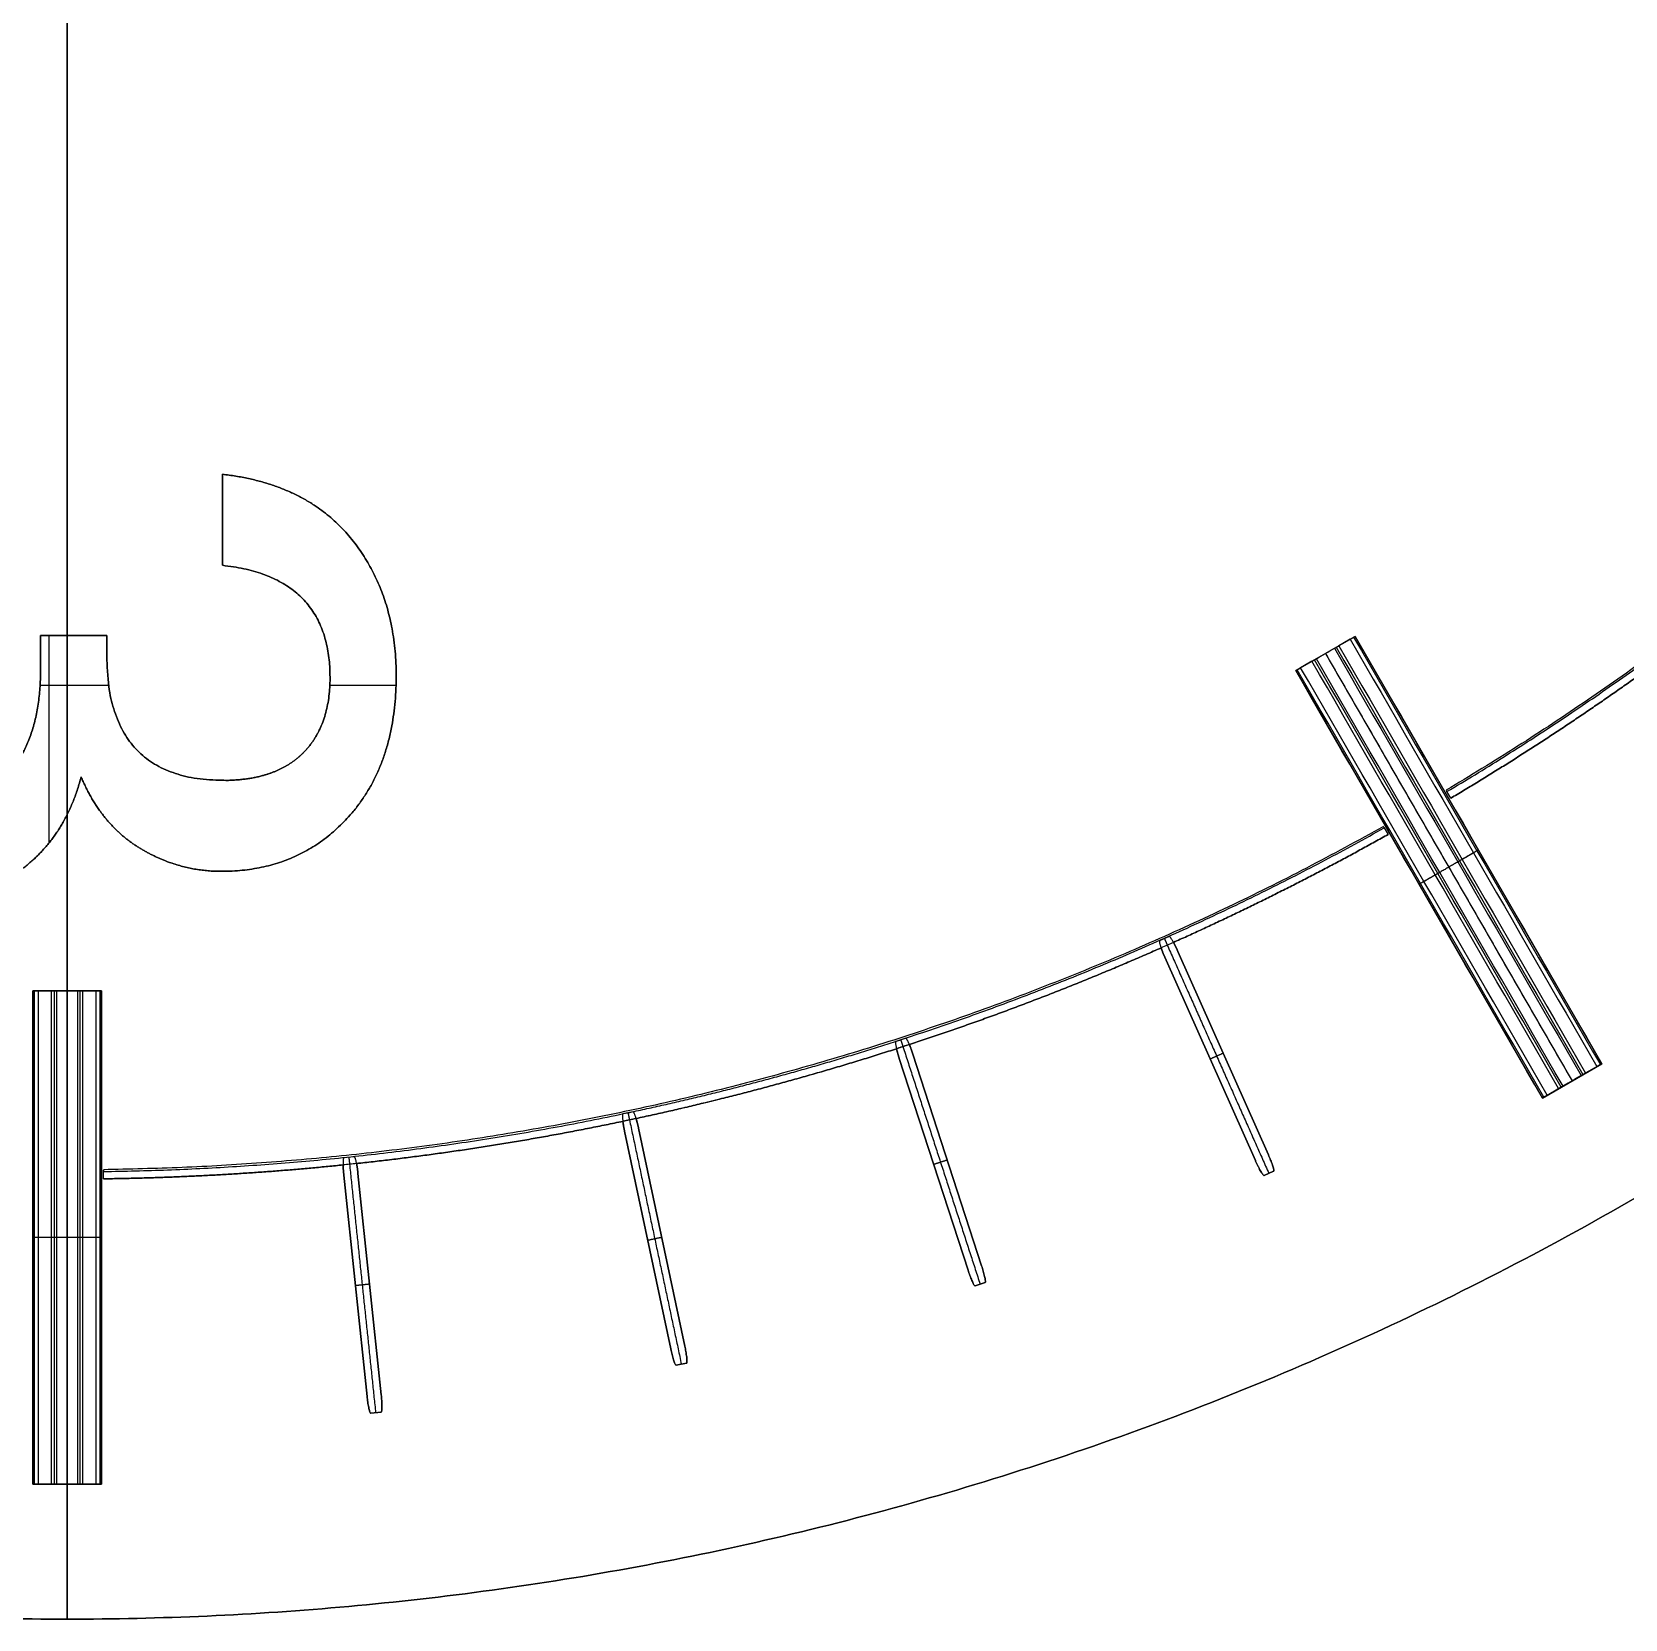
# Model space of a CAD drawing. Header units: millimetres. Extents: x -14 to 14, y 47 to 75.
# Drawn here: x -0.16 to 6.94, y 47 to 54.06 of the extents above; entities that cross this region are included whole.
import ezdxf

# ---------------------------------------------------------------- set-up
doc = ezdxf.new("R2010")
doc.units = ezdxf.units.MM
doc.header["$MEASUREMENT"] = 0
doc.layers.add('Default', color=7, linetype='Continuous')

msp = doc.modelspace()

# ---------------------------------------------------------------- linework, layer by layer
at = {"layer": 'Default', "color": 9}
for p, q in [((0.6919, 52.0948, 0.3093), (0.6919, 52.0948, 0.2157)), ((0.6919, 51.8924, 0.2157), (0.6919, 51.8924, 0.3093)), ((1.2671, 51.8057, 0.2157), (1.2671, 51.8057, 0.3093)), ((0.6919, 51.6899, 0.3093), (0.6919, 51.6899, 0.2157)), ((-0.1179, 51.377, 0.3093), (-0.1179, 51.377, 0.2157)), ((0.0294, 51.377, 0.2157), (0.0294, 51.377, 0.3093)), ((0.1766, 51.377, 0.3093), (0.1766, 51.377, 0.2157)), ((0.1766, 51.2896, 0.2157), (0.1766, 51.2896, 0.3093)), ((-0.1179, 51.2312, 0.2157), (-0.1179, 51.2312, 0.3093)), ((1.1705, 51.1904, 0.2157), (1.1705, 51.1904, 0.3093)), ((1.4649, 51.1993, 0.2157), (1.4649, 51.1993, 0.3093)), ((1.0485, 50.8528, 0.2157), (1.0485, 50.8528, 0.3093)), ((0.0624, 50.7481, 0.2157), (0.0624, 50.7481, 0.3093)), ((0.6974, 50.7329, 0.2157), (0.6974, 50.7329, 0.3093)), ((1.2472, 50.5641, 0.2157), (1.2472, 50.5641, 0.3093)), ((0.3231, 50.4315, 0.2157), (0.3231, 50.4315, 0.3093)), ((0.6859, 50.328, 0.2157), (0.6859, 50.328, 0.3093))]:
    msp.add_line(p, q, dxfattribs=at)
at = {"layer": 'Default', "color": 3}
for p, q in [((5.7339, 51.3738, 0.3021), (5.7339, 51.3738, 0.2157)), ((5.6018, 51.2975, 0.2376), (6.6999, 49.3954, 0.2376)), ((5.6018, 51.2975, 0.2376), (5.6018, 51.2975, 0.2157)), ((5.4696, 51.2212, 0.3021), (5.4696, 51.2212, 0.2157)), ((6.283, 50.4228, 0.3021), (6.283, 50.4228, 0.2157)), ((6.0187, 50.2701, 0.3021), (6.0187, 50.2701, 0.2157)), ((-0.1526, 49.7965, 0.3021), (-0.1526, 49.7965, 0.2157)), ((0, 49.7965, 0.2376), (0, 47.6002, 0.2376)), ((0, 49.7965, 0.2376), (0, 49.7965, 0.2157)), ((0.1526, 49.7965, 0.3021), (0.1526, 49.7965, 0.2157)), ((6.8321, 49.4717, 0.3021), (6.8321, 49.4717, 0.2157)), ((6.6999, 49.3954, 0.2376), (6.6999, 49.3954, 0.2157)), ((6.5677, 49.3191, 0.3021), (6.5677, 49.3191, 0.2157)), ((-0.1526, 48.6983, 0.3021), (-0.1526, 48.6983, 0.2157)), ((0.1526, 48.6983, 0.3021), (0.1526, 48.6983, 0.2157)), ((-0.1526, 47.6002, 0.3021), (-0.1526, 47.6002, 0.2157)), ((0, 47.6002, 0.2376), (0, 47.6002, 0.2157)), ((0.1526, 47.6002, 0.3021), (0.1526, 47.6002, 0.2157))]:
    msp.add_line(p, q, dxfattribs=at)
at = {"layer": 'Default', "color": 6}
for p, q in [((4.9063, 50.0376, 0.2157), (4.8637, 50.0186, 0.2157)), ((4.9063, 50.0376, 0.2258), (4.8637, 50.0186, 0.2258)), ((4.887, 49.9456, 0.2157), (5.2899, 49.0407, 0.2157)), ((4.887, 49.9456, 0.2258), (5.2899, 49.0407, 0.2258)), ((5.2899, 49.0407, 0.2207), (4.887, 49.9456, 0.2207)), ((4.887, 49.9456, 0.2157), (4.887, 49.9456, 0.2258)), ((5.3479, 49.0665, 0.2157), (4.945, 49.9714, 0.2157)), ((5.3479, 49.0665, 0.2258), (4.945, 49.9714, 0.2258)), ((4.945, 49.9714, 0.2207), (5.3479, 49.0665, 0.2207)), ((4.945, 49.9714, 0.2157), (4.945, 49.9714, 0.2258)), ((3.7335, 49.5848, 0.2157), (3.7068, 49.5771, 0.2157)), ((3.7335, 49.5848, 0.2258), (3.7068, 49.5771, 0.2258)), ((3.7068, 49.5771, 0.2157), (3.689, 49.571, 0.2157)), ((3.7068, 49.5771, 0.2258), (3.689, 49.571, 0.2258)), ((4.0712, 48.5729, 0.2157), (3.7651, 49.515, 0.2157)), ((4.0712, 48.5729, 0.2258), (3.7651, 49.515, 0.2258)), ((3.7651, 49.515, 0.2207), (4.0712, 48.5729, 0.2207)), ((3.7651, 49.515, 0.2157), (3.7651, 49.515, 0.2258)), ((3.7047, 49.4953, 0.2157), (4.0108, 48.5532, 0.2157)), ((3.7047, 49.4953, 0.2258), (4.0108, 48.5532, 0.2258)), ((4.0108, 48.5532, 0.2207), (3.7047, 49.4953, 0.2207)), ((3.7047, 49.4953, 0.2157), (3.7047, 49.4953, 0.2258)), ((2.496, 49.2534, 0.2157), (2.4741, 49.2483, 0.2157)), ((2.496, 49.2534, 0.2258), (2.4741, 49.2483, 0.2258)), ((2.5199, 49.257, 0.2157), (2.496, 49.2534, 0.2157)), ((2.5199, 49.257, 0.2258), (2.496, 49.2534, 0.2258)), ((2.4819, 49.1711, 0.2157), (2.6878, 48.2022, 0.2157)), ((2.4819, 49.1711, 0.2258), (2.6878, 48.2022, 0.2258)), ((2.6878, 48.2022, 0.2207), (2.4819, 49.1711, 0.2207)), ((2.4819, 49.1711, 0.2157), (2.4819, 49.1711, 0.2258)), ((2.7499, 48.2154, 0.2157), (2.544, 49.1843, 0.2157)), ((2.7499, 48.2154, 0.2258), (2.544, 49.1843, 0.2258)), ((2.544, 49.1843, 0.2207), (2.7499, 48.2154, 0.2207)), ((2.544, 49.1843, 0.2157), (2.544, 49.1843, 0.2258)), ((1.2786, 49.058, 0.2157), (1.2323, 49.0531, 0.2157)), ((1.2786, 49.058, 0.2258), (1.2323, 49.0531, 0.2258)), ((5.2899, 49.0407, 0.2157), (5.2899, 49.0407, 0.2258)), ((5.3479, 49.0665, 0.2157), (5.3479, 49.0665, 0.2258)), ((1.2318, 48.9765, 0.2157), (1.3353, 47.9913, 0.2157)), ((1.2318, 48.9765, 0.2258), (1.3353, 47.9913, 0.2258)), ((1.3353, 47.9913, 0.2207), (1.2318, 48.9765, 0.2207)), ((1.2318, 48.9765, 0.2157), (1.2318, 48.9765, 0.2258)), ((1.3985, 47.998, 0.2157), (1.2949, 48.9831, 0.2157)), ((1.3985, 47.998, 0.2258), (1.2949, 48.9831, 0.2258)), ((1.2949, 48.9831, 0.2207), (1.3985, 47.998, 0.2207)), ((1.2949, 48.9831, 0.2157), (1.2949, 48.9831, 0.2258)), ((5.3286, 48.9746, 0.2157), (5.3711, 48.9935, 0.2157)), ((5.3286, 48.9746, 0.2258), (5.3711, 48.9935, 0.2258)), ((5.3711, 48.9935, 0.2207), (5.3286, 48.9746, 0.2207)), ((5.3286, 48.9746, 0.2157), (5.3286, 48.9746, 0.2258)), ((5.3711, 48.9935, 0.2157), (5.3711, 48.9935, 0.2258)), ((4.0108, 48.5532, 0.2157), (4.0108, 48.5532, 0.2258)), ((4.0712, 48.5729, 0.2157), (4.0712, 48.5729, 0.2258)), ((4.0424, 48.4834, 0.2157), (4.0867, 48.4978, 0.2157)), ((4.0424, 48.4834, 0.2258), (4.0867, 48.4978, 0.2258)), ((4.0867, 48.4978, 0.2207), (4.0424, 48.4834, 0.2207)), ((4.0424, 48.4834, 0.2157), (4.0424, 48.4834, 0.2258)), ((4.0867, 48.4978, 0.2157), (4.0867, 48.4978, 0.2258)), ((2.6878, 48.2022, 0.2157), (2.6878, 48.2022, 0.2258)), ((2.7499, 48.2154, 0.2157), (2.7499, 48.2154, 0.2258)), ((2.7119, 48.1295, 0.2157), (2.7575, 48.1391, 0.2157)), ((2.7119, 48.1295, 0.2258), (2.7575, 48.1391, 0.2258)), ((2.7575, 48.1391, 0.2207), (2.7119, 48.1295, 0.2207)), ((2.7119, 48.1295, 0.2157), (2.7119, 48.1295, 0.2258)), ((2.7575, 48.1391, 0.2157), (2.7575, 48.1391, 0.2258)), ((1.3353, 47.9913, 0.2157), (1.3353, 47.9913, 0.2258)), ((1.3985, 47.998, 0.2157), (1.3985, 47.998, 0.2258)), ((1.3517, 47.9165, 0.2157), (1.398, 47.9214, 0.2157)), ((1.3517, 47.9165, 0.2258), (1.398, 47.9214, 0.2258)), ((1.398, 47.9214, 0.2207), (1.3517, 47.9165, 0.2207)), ((1.3517, 47.9165, 0.2157), (1.3517, 47.9165, 0.2258)), ((1.398, 47.9214, 0.2157), (1.398, 47.9214, 0.2258))]:
    msp.add_line(p, q, dxfattribs=at)
at = {"layer": 'Default', "color": 3}
for points in [[(5.7339, 51.3738), (5.4696, 51.2212)], [(5.619, 51.3074), (5.7339, 51.3738)], [(5.712, 51.3611), (5.6617, 51.3321)], [(6.8321, 49.4717), (5.7339, 51.3738)], [(5.7339, 51.3738), (6.8321, 49.4717)], [(5.4696, 51.2212), (5.5846, 51.2875)], [(5.4696, 51.2212), (6.5677, 49.3191)], [(6.5677, 49.3191), (5.4696, 51.2212)], [(5.5418, 51.2629), (5.4915, 51.2338)], [(0.1526, 49.7965), (-0.1526, 49.7965)], [(-0.1526, 49.7965), (-0.1526, 47.6002)], [(-0.1526, 47.6002), (-0.1526, 49.7965)], [(-0.1526, 49.7965), (-0.0199, 49.7965)], [(-0.0692, 49.7965), (-0.1273, 49.7965)], [(0.0199, 49.7965), (0.1526, 49.7965)], [(0.1273, 49.7965), (0.0692, 49.7965)], [(0.1526, 47.6002), (0.1526, 49.7965)], [(0.1526, 49.7965), (0.1526, 47.6002)], [(6.5677, 49.3191), (6.8321, 49.4717)], [(6.8321, 49.4717), (6.7171, 49.4053)], [(6.7598, 49.43), (6.8102, 49.4591)], [(6.6827, 49.3855), (6.5677, 49.3191)], [(6.5897, 49.3318), (6.64, 49.3608)], [(-0.1526, 47.6002), (0.1526, 47.6002)], [(-0.0199, 47.6002), (-0.1526, 47.6002)], [(-0.1273, 47.6002), (-0.0692, 47.6002)], [(0.1526, 47.6002), (0.0199, 47.6002)], [(0.0692, 47.6002), (0.1273, 47.6002)]]:
    msp.add_lwpolyline(points, dxfattribs=at)
at = {"layer": 'Default', "color": 177}
for points, knots in [([(13.9667, 61, -0.0076), (13.9667, 75, -0.0076), (0, 75, -0.0076), (-13.9667, 75, -0.0076), (-13.9667, 61, -0.0076), (-13.9667, 47, -0.0076), (0, 47, -0.0076), (13.9667, 47, -0.0076), (13.9667, 61, -0.0076)], [0, 0, 0, 21.991149, 21.991149, 43.982297, 43.982297, 65.973446, 65.973446, 87.964594, 87.964594, 87.964594]), ([(13.9667, 61, 0.2176), (13.9667, 47, 0.2176), (0, 47, 0.2176), (-13.9667, 47, 0.2176), (-13.9667, 61, 0.2176), (-13.9667, 75, 0.2176), (0, 75, 0.2176), (13.9667, 75, 0.2176), (13.9667, 61, 0.2176)], [-87.964594, -87.964594, -87.964594, -65.973446, -65.973446, -43.982297, -43.982297, -21.991149, -21.991149, 0, 0, 0]), ([(13.9667, 61, 0.105), (13.9667, 75, 0.105), (0, 75, 0.105), (-13.9667, 75, 0.105), (-13.9667, 61, 0.105), (-13.9667, 47, 0.105), (0, 47, 0.105), (13.9667, 47, 0.105), (13.9667, 61, 0.105)], [0, 0, 0, 21.991149, 21.991149, 43.982297, 43.982297, 65.973446, 65.973446, 87.964594, 87.964594, 87.964594])]:
    msp.add_rational_spline(points, [1, 0.707106781187, 1, 0.707106781187, 1, 0.707106781187, 1, 0.707106781187, 1], degree=2, knots=knots, dxfattribs=at)
for points in [[(0, 60.5154, -0.0076), (0, 53.7577, -0.0076), (0, 47, -0.0076)], [(0, 47, 0.2176), (0, 53.7577, 0.2176), (0, 60.5154, 0.2176)], [(0, 47, -0.0076), (0, 47, 0.105), (0, 47, 0.2176)]]:
    msp.add_open_spline(points, degree=2, dxfattribs=at)
at = {"layer": 'Default', "color": 6}
for points, weights in [([(10.3115, 54.8604, 0.2207), (8.7546, 52.2454, 0.2207), (6.1396, 50.6885, 0.2207)], [0.87743972677, 0.841730824826, 0.859404981239]), ([(6.1429, 50.6827, 0.2258), (7.1547, 51.2848, 0.2258), (8.0302, 52.0718, 0.2258)], [0.859396585532, 0.852480788396, 0.853750282103]), ([(6.1429, 50.6827, 0.2157), (7.1547, 51.2848, 0.2157), (8.0302, 52.0718, 0.2157)], [0.859396585533, 0.852480788334, 0.853750282126]), ([(7.0535, 51.2405, 0.2258), (6.6198, 50.927, 0.2258), (6.1599, 50.6533, 0.2258)], [0.854801449116, 0.856256535563, 0.859408078171]), ([(7.0535, 51.2405, 0.2157), (6.6198, 50.927, 0.2157), (6.1599, 50.6533, 0.2157)], [0.854801449116, 0.856256535563, 0.859408078171]), ([(6.1599, 50.6533, 0.2207), (6.6198, 50.927, 0.2207), (7.0535, 51.2405, 0.2207)], [0.859408078171, 0.856256535563, 0.854801449116]), ([(5.8603, 50.5272, 0.2207), (3.2044, 49.041, 0.2207), (0.1613, 49.0002, 0.2207)], [0.861476329441, 0.883051692112, 0.963380035628]), ([(3.7068, 49.5771, 0.2258), (4.8317, 49.9431, 0.2258), (5.8636, 50.5213, 0.2258)], [0.886555608287, 0.86971231026, 0.861465303884]), ([(3.7068, 49.5771, 0.2157), (4.8317, 49.9431, 0.2157), (5.8636, 50.5213, 0.2157)], [0.886555607076, 0.869712309965, 0.861465303885]), ([(5.8806, 50.492, 0.2258), (5.4136, 50.2306, 0.2258), (4.9253, 50.0117, 0.2258)], [0.861472719453, 0.865176252297, 0.870611769727]), ([(5.8806, 50.492, 0.2157), (5.4136, 50.2306, 0.2157), (4.9253, 50.0117, 0.2157)], [0.861472719453, 0.865176252297, 0.870611769727]), ([(4.9253, 50.0117, 0.2207), (5.4136, 50.2306, 0.2207), (5.8806, 50.492, 0.2207)], [0.870611769727, 0.865176252297, 0.861472719453]), ([(4.8637, 50.0186, 0.2157), (4.8598, 50.0169, 0.2157), (4.8702, 49.9872, 0.2157)], [1, 0.825989420987, 0.858741441198]), ([(4.8637, 50.0186, 0.2258), (4.8598, 50.0169, 0.2258), (4.8702, 49.9872, 0.2258)], [1, 0.825989420985, 0.858741441198]), ([(4.9253, 50.0117, 0.2157), (4.9102, 50.0393, 0.2157), (4.9063, 50.0376, 0.2157)], [0.858741441198, 0.825989420987, 1]), ([(4.9253, 50.0117, 0.2258), (4.9102, 50.0393, 0.2258), (4.9063, 50.0376, 0.2258)], [0.858741441198, 0.825989420986, 1]), ([(4.945, 49.9714, 0.2157), (4.9349, 49.9941, 0.2157), (4.9253, 50.0117, 0.2157)], [1, 0.8811173602, 0.858741441198]), ([(4.945, 49.9714, 0.2258), (4.9349, 49.9941, 0.2258), (4.9253, 50.0117, 0.2258)], [1, 0.881117360201, 0.858741441198]), ([(4.9253, 50.0117, 0.2207), (4.9349, 49.9941, 0.2207), (4.945, 49.9714, 0.2207)], [0.858741441198, 0.8811173602, 1]), ([(4.8702, 49.9872, 0.2258), (4.3207, 49.7442, 0.2258), (3.7497, 49.5571, 0.2258)], [0.871233326173, 0.877535453279, 0.886084014252]), ([(4.8702, 49.9872, 0.2157), (4.3207, 49.7442, 0.2157), (3.7497, 49.5571, 0.2157)], [0.871233326173, 0.877535453279, 0.886084014252]), ([(3.7497, 49.5571, 0.2207), (4.3207, 49.7442, 0.2207), (4.8702, 49.9872, 0.2207)], [0.886083540951, 0.877535278816, 0.871233326173]), ([(4.8702, 49.9872, 0.2157), (4.8769, 49.9683, 0.2157), (4.887, 49.9456, 0.2157)], [0.858741441198, 0.8811173602, 1]), ([(4.8702, 49.9872, 0.2258), (4.8769, 49.9683, 0.2258), (4.887, 49.9456, 0.2258)], [0.858741441198, 0.881117360201, 1]), ([(4.887, 49.9456, 0.2207), (4.8769, 49.9683, 0.2207), (4.8702, 49.9872, 0.2207)], [1, 0.8811173602, 0.858741441198]), ([(3.7497, 49.5571, 0.2157), (3.7376, 49.5861, 0.2157), (3.7335, 49.5848, 0.2157)], [0.858741441198, 0.825989420987, 1]), ([(3.7497, 49.5571, 0.2258), (3.7376, 49.5861, 0.2258), (3.7335, 49.5848, 0.2258)], [0.858741441199, 0.825989420985, 1]), ([(2.496, 49.2534, 0.2258), (3.1099, 49.3837, 0.2258), (3.7068, 49.5771, 0.2258)], [0.907528402597, 0.895758782383, 0.886555608287]), ([(2.496, 49.2534, 0.2157), (3.1099, 49.3837, 0.2157), (3.7068, 49.5771, 0.2157)], [0.907528402557, 0.895758781594, 0.886555607076]), ([(3.6924, 49.5385, 0.2258), (3.1205, 49.3542, 0.2258), (2.533, 49.2278, 0.2258)], [0.886955668174, 0.895798276946, 0.906981795845]), ([(3.6924, 49.5385, 0.2157), (3.1205, 49.3542, 0.2157), (2.533, 49.2278, 0.2157)], [0.886955668174, 0.895798276946, 0.906981795845]), ([(2.5331, 49.2279, 0.2207), (3.1205, 49.3543, 0.2207), (3.6924, 49.5385, 0.2207)], [0.906980862888, 0.895797438707, 0.886954925877]), ([(3.689, 49.571, 0.2157), (3.6849, 49.5697, 0.2157), (3.6924, 49.5385, 0.2157)], [1, 0.825989420987, 0.858741441198]), ([(3.689, 49.571, 0.2258), (3.6849, 49.5697, 0.2258), (3.6924, 49.5385, 0.2258)], [1, 0.825989420985, 0.858741441199]), ([(3.7497, 49.5571, 0.2157), (3.7211, 49.5477, 0.2157), (3.6924, 49.5385, 0.2157)], [0.886084014252, 0.886516960202, 0.886955668174]), ([(3.7497, 49.5571, 0.2258), (3.7211, 49.5477, 0.2258), (3.6924, 49.5385, 0.2258)], [0.886084014252, 0.886516960202, 0.886955668174]), ([(3.6924, 49.5385, 0.2157), (3.697, 49.5189, 0.2157), (3.7047, 49.4953, 0.2157)], [0.858741441198, 0.8811173602, 1]), ([(3.6924, 49.5385, 0.2258), (3.697, 49.5189, 0.2258), (3.7047, 49.4953, 0.2258)], [0.858741441199, 0.881117360202, 1]), ([(3.7047, 49.4953, 0.2207), (3.697, 49.519, 0.2207), (3.6924, 49.5385, 0.2207)], [1, 0.880980075806, 0.858689890952]), ([(3.7496, 49.5572, 0.2207), (3.7574, 49.5386, 0.2207), (3.7651, 49.515, 0.2207)], [0.858606603279, 0.880756807004, 1]), ([(3.7651, 49.515, 0.2157), (3.7574, 49.5385, 0.2157), (3.7497, 49.5571, 0.2157)], [1, 0.8811173602, 0.858741441198]), ([(3.7651, 49.515, 0.2258), (3.7574, 49.5385, 0.2258), (3.7497, 49.5571, 0.2258)], [1, 0.881117360202, 0.858741441199]), ([(0.1613, 48.9921, 0.2258), (1.3415, 49.0082, 0.2258), (2.496, 49.2534, 0.2258)], [0.963316461744, 0.930523924455, 0.907528402597]), ([(0.1613, 48.9921, 0.2157), (1.3415, 49.0082, 0.2157), (2.496, 49.2534, 0.2157)], [0.963316461749, 0.930523924428, 0.907528402557]), ([(2.4741, 49.2483, 0.2157), (2.4699, 49.2473, 0.2157), (2.4741, 49.2153, 0.2157)], [1, 0.825989420987, 0.858741441198]), ([(2.4741, 49.2483, 0.2258), (2.4699, 49.2473, 0.2258), (2.4741, 49.2153, 0.2258)], [1, 0.825989420987, 0.858741441198]), ([(2.533, 49.2278, 0.2157), (2.5036, 49.2215, 0.2157), (2.4741, 49.2153, 0.2157)], [0.906981795845, 0.907549807193, 0.908123857218]), ([(2.533, 49.2278, 0.2258), (2.5036, 49.2215, 0.2258), (2.4741, 49.2153, 0.2258)], [0.906981795845, 0.907549807193, 0.908123857218]), ([(2.533, 49.2278, 0.2157), (2.5241, 49.2579, 0.2157), (2.5199, 49.257, 0.2157)], [0.858741441198, 0.825989420987, 1]), ([(2.533, 49.2278, 0.2258), (2.5241, 49.2579, 0.2258), (2.5199, 49.257, 0.2258)], [0.8587414412, 0.825989420981, 1]), ([(2.533, 49.2279, 0.2207), (2.5388, 49.2086, 0.2207), (2.544, 49.1843, 0.2207)], [0.858681519901, 0.880957717802, 1]), ([(2.544, 49.1843, 0.2157), (2.5388, 49.2086, 0.2157), (2.533, 49.2278, 0.2157)], [1, 0.8811173602, 0.858741441198]), ([(2.544, 49.1843, 0.2258), (2.5388, 49.2086, 0.2258), (2.533, 49.2278, 0.2258)], [1, 0.881117360206, 0.8587414412]), ([(2.4741, 49.2153, 0.2258), (1.8861, 49.0919, 0.2258), (1.2886, 49.0276, 0.2258)], [0.908123857218, 0.91972819824, 0.93380018777]), ([(2.4741, 49.2153, 0.2157), (1.8861, 49.0919, 0.2157), (1.2886, 49.0276, 0.2157)], [0.908123857218, 0.91972819824, 0.93380018777]), ([(1.2886, 49.0276, 0.2207), (1.8861, 49.0919, 0.2207), (2.4741, 49.2153, 0.2207)], [0.93380018777, 0.919728177752, 0.908123823428]), ([(2.4741, 49.2153, 0.2157), (2.4767, 49.1954, 0.2157), (2.4819, 49.1711, 0.2157)], [0.858741441198, 0.8811173602, 1]), ([(2.4741, 49.2153, 0.2258), (2.4767, 49.1954, 0.2258), (2.4819, 49.1711, 0.2258)], [0.858741441198, 0.8811173602, 1]), ([(2.4819, 49.1711, 0.2207), (2.4767, 49.1952, 0.2207), (2.4741, 49.2151, 0.2207)], [1, 0.88174268339, 0.85897950617]), ([(1.2287, 49.0213, 0.2258), (0.6964, 48.9667, 0.2258), (0.1613, 48.9595, 0.2258)], [0.935240202196, 0.948277233785, 0.963394946323]), ([(1.2287, 49.0213, 0.2157), (0.6964, 48.9667, 0.2157), (0.1613, 48.9595, 0.2157)], [0.935240202196, 0.948277233785, 0.963394946323]), ([(0.1613, 48.9595, 0.2207), (0.6964, 48.9667, 0.2207), (1.2287, 49.0213, 0.2207)], [0.963394946323, 0.948277233785, 0.935240202196]), ([(1.2323, 49.0531, 0.2157), (1.228, 49.0526, 0.2157), (1.2287, 49.0213, 0.2157)], [1, 0.825989420987, 0.858741441198]), ([(1.2323, 49.0531, 0.2258), (1.228, 49.0526, 0.2258), (1.2287, 49.0213, 0.2258)], [1, 0.825989420987, 0.858741441198]), ([(1.2287, 49.0213, 0.2157), (1.2292, 49.0012, 0.2157), (1.2318, 48.9765, 0.2157)], [0.858741441198, 0.8811173602, 1]), ([(1.2287, 49.0213, 0.2258), (1.2292, 49.0012, 0.2258), (1.2318, 48.9765, 0.2258)], [0.858741441198, 0.8811173602, 1]), ([(1.2318, 48.9765, 0.2207), (1.2292, 49.0012, 0.2207), (1.2287, 49.0213, 0.2207)], [1, 0.8811173602, 0.858741441198]), ([(1.2886, 49.0276, 0.2157), (1.2829, 49.0584, 0.2157), (1.2786, 49.058, 0.2157)], [0.858741441198, 0.825989420987, 1]), ([(1.2886, 49.0276, 0.2258), (1.2829, 49.0584, 0.2258), (1.2786, 49.058, 0.2258)], [0.8587414412, 0.82598942098, 1]), ([(1.2949, 48.9831, 0.2157), (1.2924, 49.0078, 0.2157), (1.2886, 49.0276, 0.2157)], [1, 0.8811173602, 0.858741441198]), ([(1.2949, 48.9831, 0.2258), (1.2924, 49.0078, 0.2258), (1.2886, 49.0276, 0.2258)], [1, 0.881117360207, 0.8587414412]), ([(1.2886, 49.0276, 0.2207), (1.2924, 49.0078, 0.2207), (1.2949, 48.9831, 0.2207)], [0.858741441198, 0.881117360201, 1]), ([(5.2899, 49.0407, 0.2157), (5.3209, 48.9711, 0.2157), (5.3286, 48.9746, 0.2157)], [1, 0.707106781187, 1]), ([(5.2899, 49.0407, 0.2258), (5.3209, 48.9711, 0.2258), (5.3286, 48.9746, 0.2258)], [1, 0.707106781187, 1]), ([(5.3286, 48.9746, 0.2207), (5.3209, 48.9711, 0.2207), (5.2899, 49.0407, 0.2207)], [1, 0.707106781187, 1]), ([(5.3711, 48.9935, 0.2157), (5.3789, 48.9969, 0.2157), (5.3479, 49.0665, 0.2157)], [1, 0.707106781187, 1]), ([(5.3711, 48.9935, 0.2258), (5.3789, 48.9969, 0.2258), (5.3479, 49.0665, 0.2258)], [1, 0.707106781187, 1]), ([(5.3479, 49.0665, 0.2207), (5.3789, 48.9969, 0.2207), (5.3711, 48.9935, 0.2207)], [1, 0.707106781187, 1]), ([(4.0108, 48.5532, 0.2157), (4.0343, 48.4808, 0.2157), (4.0424, 48.4834, 0.2157)], [1, 0.707106781187, 1]), ([(4.0108, 48.5532, 0.2258), (4.0343, 48.4808, 0.2258), (4.0424, 48.4834, 0.2258)], [1, 0.707106781187, 1]), ([(4.0424, 48.4834, 0.2207), (4.0343, 48.4808, 0.2207), (4.0108, 48.5532, 0.2207)], [1, 0.707106781187, 1]), ([(4.0867, 48.4978, 0.2157), (4.0947, 48.5005, 0.2157), (4.0712, 48.5729, 0.2157)], [1, 0.707106781187, 1]), ([(4.0867, 48.4978, 0.2258), (4.0947, 48.5005, 0.2258), (4.0712, 48.5729, 0.2258)], [1, 0.707106781187, 1]), ([(4.0712, 48.5729, 0.2207), (4.0947, 48.5005, 0.2207), (4.0867, 48.4978, 0.2207)], [1, 0.707106781187, 1]), ([(2.6878, 48.2022, 0.2157), (2.7036, 48.1277, 0.2157), (2.7119, 48.1295, 0.2157)], [1, 0.707106781187, 1]), ([(2.6878, 48.2022, 0.2258), (2.7036, 48.1277, 0.2258), (2.7119, 48.1295, 0.2258)], [1, 0.707106781187, 1]), ([(2.7119, 48.1295, 0.2207), (2.7036, 48.1277, 0.2207), (2.6878, 48.2022, 0.2207)], [1, 0.707106781187, 1]), ([(2.7575, 48.1391, 0.2157), (2.7657, 48.1409, 0.2157), (2.7499, 48.2154, 0.2157)], [1, 0.707106781187, 1]), ([(2.7575, 48.1391, 0.2258), (2.7657, 48.1409, 0.2258), (2.7499, 48.2154, 0.2258)], [1, 0.707106781187, 1]), ([(2.7499, 48.2154, 0.2207), (2.7657, 48.1409, 0.2207), (2.7575, 48.1391, 0.2207)], [1, 0.707106781187, 1]), ([(1.3353, 47.9913, 0.2157), (1.3433, 47.9156, 0.2157), (1.3517, 47.9165, 0.2157)], [1, 0.707106781187, 1]), ([(1.3353, 47.9913, 0.2258), (1.3433, 47.9156, 0.2258), (1.3517, 47.9165, 0.2258)], [1, 0.707106781187, 1]), ([(1.3517, 47.9165, 0.2207), (1.3433, 47.9156, 0.2207), (1.3353, 47.9913, 0.2207)], [1, 0.707106781187, 1]), ([(1.398, 47.9214, 0.2157), (1.4064, 47.9223, 0.2157), (1.3985, 47.998, 0.2157)], [1, 0.707106781187, 1]), ([(1.398, 47.9214, 0.2258), (1.4064, 47.9223, 0.2258), (1.3985, 47.998, 0.2258)], [1, 0.707106781187, 1]), ([(1.3985, 47.998, 0.2207), (1.4064, 47.9223, 0.2207), (1.398, 47.9214, 0.2207)], [1, 0.707106781187, 1])]:
    msp.add_rational_spline(points, weights, degree=2, dxfattribs=at)
at = {"layer": 'Default', "color": 9}
for points, knots in [([(-0.7989, 52.1316, 0.2157), (-1.1727, 52.1112, 0.2157), (-1.3999, 51.8474, 0.2157), (-1.6271, 51.5835, 0.2157), (-1.6271, 51.1634, 0.2157), (-1.6271, 50.7449, 0.2157), (-1.3685, 50.4628, 0.2157), (-1.11, 50.1807, 0.2157), (-0.6968, 50.1807, 0.2157), (-0.4201, 50.1807, 0.2157), (-0.2145, 50.3281, 0.2157), (-0.0089, 50.4755, 0.2157), (0.0624, 50.7481, 0.2157)], [-6, -6, -6, -5, -5, -4, -4, -3, -3, -2, -2, -1, -1, 0, 0, 0]), ([(-0.7989, 52.1316, 0.3093), (-1.1727, 52.1112, 0.3093), (-1.3999, 51.8474, 0.3093), (-1.6271, 51.5835, 0.3093), (-1.6271, 51.1634, 0.3093), (-1.6271, 50.7449, 0.3093), (-1.3685, 50.4628, 0.3093), (-1.11, 50.1807, 0.3093), (-0.6968, 50.1807, 0.3093), (-0.4201, 50.1807, 0.3093), (-0.2145, 50.3281, 0.3093), (-0.0089, 50.4755, 0.3093), (0.0624, 50.7481, 0.3093)], [-6, -6, -6, -5, -5, -4, -4, -3, -3, -2, -2, -1, -1, 0, 0, 0]), ([(0.0624, 50.7481, 0.2625), (-0.0089, 50.4755, 0.2625), (-0.2145, 50.3281, 0.2625), (-0.4201, 50.1807, 0.2625), (-0.6968, 50.1807, 0.2625), (-1.11, 50.1807, 0.2625), (-1.3685, 50.4628, 0.2625), (-1.6271, 50.7449, 0.2625), (-1.6271, 51.1634, 0.2625), (-1.6271, 51.5835, 0.2625), (-1.3999, 51.8474, 0.2625), (-1.1727, 52.1112, 0.2625), (-0.7989, 52.1316, 0.2625)], [0, 0, 0, 1, 1, 2, 2, 3, 3, 4, 4, 5, 5, 6, 6, 6]), ([(0.0624, 50.7481, 0.2157), (0.1524, 50.535, 0.2157), (0.3231, 50.4315, 0.2157), (0.4938, 50.328, 0.2157), (0.6859, 50.328, 0.2157), (1.0296, 50.328, 0.2157), (1.2472, 50.5641, 0.2157), (1.4649, 50.8002, 0.2157), (1.4649, 51.1993, 0.2157), (1.4649, 51.5594, 0.2157), (1.2671, 51.8057, 0.2157), (1.0692, 52.052, 0.2157), (0.6919, 52.0948, 0.2157)], [-27, -27, -27, -26, -26, -25, -25, -24, -24, -23, -23, -22, -22, -21, -21, -21]), ([(0.0624, 50.7481, 0.3093), (0.1524, 50.535, 0.3093), (0.3231, 50.4315, 0.3093), (0.4938, 50.328, 0.3093), (0.6859, 50.328, 0.3093), (1.0296, 50.328, 0.3093), (1.2472, 50.5641, 0.3093), (1.4649, 50.8002, 0.3093), (1.4649, 51.1993, 0.3093), (1.4649, 51.5594, 0.3093), (1.2671, 51.8057, 0.3093), (1.0692, 52.052, 0.3093), (0.6919, 52.0948, 0.3093)], [-27, -27, -27, -26, -26, -25, -25, -24, -24, -23, -23, -22, -22, -21, -21, -21]), ([(0.6919, 52.0948, 0.2625), (1.0692, 52.052, 0.2625), (1.2671, 51.8057, 0.2625), (1.4649, 51.5594, 0.2625), (1.4649, 51.1993, 0.2625), (1.4649, 50.8002, 0.2625), (1.2472, 50.5641, 0.2625), (1.0296, 50.328, 0.2625), (0.6859, 50.328, 0.2625), (0.4938, 50.328, 0.2625), (0.3231, 50.4315, 0.2625), (0.1524, 50.535, 0.2625), (0.0624, 50.7481, 0.2625)], [21, 21, 21, 22, 22, 23, 23, 24, 24, 25, 25, 26, 26, 27, 27, 27]), ([(-0.1179, 51.377, 0.2157), (-0.1179, 51.3041, 0.2157), (-0.1179, 51.2312, 0.2157), (-0.1179, 50.9155, 0.2157), (-0.2707, 50.7506, 0.2157), (-0.4236, 50.5856, 0.2157), (-0.7068, 50.5856, 0.2157), (-0.9838, 50.5856, 0.2157), (-1.1582, 50.7425, 0.2157), (-1.3326, 50.8994, 0.2157), (-1.3326, 51.1631, 0.2157), (-1.3326, 51.4348, 0.2157), (-1.1749, 51.5808, 0.2157), (-1.0171, 51.7267, 0.2157), (-0.7989, 51.7267, 0.2157)], [-14, -14, -14, -13, -13, -12, -12, -11, -11, -10, -10, -9, -9, -8, -8, -7, -7, -7]), ([(-0.1179, 51.377, 0.3093), (-0.1179, 51.3041, 0.3093), (-0.1179, 51.2312, 0.3093), (-0.1179, 50.9155, 0.3093), (-0.2707, 50.7506, 0.3093), (-0.4236, 50.5856, 0.3093), (-0.7068, 50.5856, 0.3093), (-0.9838, 50.5856, 0.3093), (-1.1582, 50.7425, 0.3093), (-1.3326, 50.8994, 0.3093), (-1.3326, 51.1631, 0.3093), (-1.3326, 51.4348, 0.3093), (-1.1749, 51.5808, 0.3093), (-1.0171, 51.7267, 0.3093), (-0.7989, 51.7267, 0.3093)], [-14, -14, -14, -13, -13, -12, -12, -11, -11, -10, -10, -9, -9, -8, -8, -7, -7, -7]), ([(-0.7989, 51.7267, 0.2625), (-1.0171, 51.7267, 0.2625), (-1.1749, 51.5808, 0.2625), (-1.3326, 51.4348, 0.2625), (-1.3326, 51.1631, 0.2625), (-1.3326, 50.8994, 0.2625), (-1.1582, 50.7425, 0.2625), (-0.9838, 50.5856, 0.2625), (-0.7068, 50.5856, 0.2625), (-0.4236, 50.5856, 0.2625), (-0.2707, 50.7506, 0.2625), (-0.1179, 50.9155, 0.2625), (-0.1179, 51.2312, 0.2625), (-0.1179, 51.3041, 0.2625), (-0.1179, 51.377, 0.2625)], [7, 7, 7, 8, 8, 9, 9, 10, 10, 11, 11, 12, 12, 13, 13, 14, 14, 14]), ([(0.6919, 51.6899, 0.2157), (1.1705, 51.6379, 0.2157), (1.1705, 51.1904, 0.2157), (1.1705, 50.9727, 0.2157), (1.0485, 50.8528, 0.2157), (0.9266, 50.7329, 0.2157), (0.6974, 50.7329, 0.2157), (0.1766, 50.7329, 0.2157), (0.1766, 51.2896, 0.2157), (0.1766, 51.3333, 0.2157), (0.1766, 51.377, 0.2157)], [-20, -20, -20, -19, -19, -18, -18, -17, -17, -16, -16, -15, -15, -15]), ([(0.6919, 51.6899, 0.3093), (1.1705, 51.6379, 0.3093), (1.1705, 51.1904, 0.3093), (1.1705, 50.9727, 0.3093), (1.0485, 50.8528, 0.3093), (0.9266, 50.7329, 0.3093), (0.6974, 50.7329, 0.3093), (0.1766, 50.7329, 0.3093), (0.1766, 51.2896, 0.3093), (0.1766, 51.3333, 0.3093), (0.1766, 51.377, 0.3093)], [-20, -20, -20, -19, -19, -18, -18, -17, -17, -16, -16, -15, -15, -15]), ([(0.1766, 51.377, 0.2625), (0.1766, 51.3333, 0.2625), (0.1766, 51.2896, 0.2625), (0.1766, 50.7329, 0.2625), (0.6974, 50.7329, 0.2625), (0.9266, 50.7329, 0.2625), (1.0485, 50.8528, 0.2625), (1.1705, 50.9727, 0.2625), (1.1705, 51.1904, 0.2625), (1.1705, 51.6379, 0.2625), (0.6919, 51.6899, 0.2625)], [15, 15, 15, 16, 16, 17, 17, 18, 18, 19, 19, 20, 20, 20])]:
    msp.add_open_spline(points, degree=2, knots=knots, dxfattribs=at)
for points in [[(0.6919, 52.0948, 0.2157), (0.6919, 51.8924, 0.2157), (0.6919, 51.6899, 0.2157)], [(0.6919, 52.0948, 0.3093), (0.6919, 51.8924, 0.3093), (0.6919, 51.6899, 0.3093)], [(0.6919, 51.6899, 0.2625), (0.6919, 51.8924, 0.2625), (0.6919, 52.0948, 0.2625)], [(0.1766, 51.377, 0.2157), (0.0294, 51.377, 0.2157), (-0.1179, 51.377, 0.2157)], [(0.1766, 51.377, 0.3093), (0.0294, 51.377, 0.3093), (-0.1179, 51.377, 0.3093)], [(-0.1179, 51.377, 0.2625), (0.0294, 51.377, 0.2625), (0.1766, 51.377, 0.2625)], [(-0.0811, 51.377, 0.2157), (-0.0811, 50.9155, 0.2157), (-0.0811, 50.4539, 0.2157)], [(-0.0811, 51.377, 0.3093), (-0.0811, 50.9155, 0.3093), (-0.0811, 50.4539, 0.3093)], [(-0.1202, 51.1562, 0.2157), (0.0325, 51.1562, 0.2157), (0.1851, 51.1562, 0.2157)], [(-0.1202, 51.1562, 0.3093), (0.0325, 51.1562, 0.3093), (0.1851, 51.1562, 0.3093)], [(1.1697, 51.1562, 0.2157), (1.317, 51.1562, 0.2157), (1.4643, 51.1562, 0.2157)], [(1.1697, 51.1562, 0.3093), (1.317, 51.1562, 0.3093), (1.4643, 51.1562, 0.3093)]]:
    msp.add_open_spline(points, degree=2, dxfattribs=at)
at = {"layer": 'Default', "color": 3}
for points, weights in [([(5.712, 51.3611, 0.3221), (5.7339, 51.3738, 0.3221), (5.7339, 51.3738, 0.3021)], [1, 0.707106781187, 1]), ([(5.642, 51.3207, 0.3111), (5.6481, 51.3242, 0.3221), (5.6617, 51.3321, 0.3221)], [1, 0.850650808352, 1]), ([(5.4696, 51.2212, 0.3021), (5.4696, 51.2212, 0.3221), (5.4915, 51.2338, 0.3221)], [1, 0.707106781187, 1]), ([(5.5418, 51.2629, 0.3221), (5.5554, 51.2707, 0.3221), (5.5615, 51.2742, 0.3111)], [1, 0.850650808352, 1]), ([(5.5418, 51.2629, 0.3221), (5.5554, 51.2707, 0.3221), (5.5615, 51.2742, 0.3111)], [1, 0.850650808352, 1]), ([(-0.1526, 49.7965, 0.3021), (-0.1526, 49.7965, 0.3221), (-0.1273, 49.7965, 0.3221)], [1, 0.707106781187, 1]), ([(-0.0692, 49.7965, 0.3221), (-0.0535, 49.7965, 0.3221), (-0.0465, 49.7965, 0.3111)], [1, 0.850650808352, 1]), ([(-0.0692, 49.7965, 0.3221), (-0.0535, 49.7965, 0.3221), (-0.0465, 49.7965, 0.3111)], [1, 0.850650808352, 1]), ([(0.0465, 49.7965, 0.3111), (0.0535, 49.7965, 0.3221), (0.0692, 49.7965, 0.3221)], [1, 0.850650808352, 1]), ([(0.1273, 49.7965, 0.3221), (0.1526, 49.7965, 0.3221), (0.1526, 49.7965, 0.3021)], [1, 0.707106781187, 1]), ([(6.8321, 49.4717, 0.3021), (6.8321, 49.4717, 0.3221), (6.8102, 49.4591, 0.3221)], [1, 0.707106781187, 1]), ([(6.6596, 49.3721, 0.3111), (6.6536, 49.3686, 0.3221), (6.64, 49.3608, 0.3221)], [1, 0.850650808352, 1]), ([(6.64, 49.3608, 0.3221), (6.6536, 49.3686, 0.3221), (6.6596, 49.3721, 0.3111)], [1, 0.850650808352, 1]), ([(6.7598, 49.43, 0.3221), (6.7463, 49.4222, 0.3221), (6.7402, 49.4187, 0.3111)], [1, 0.850650808352, 1]), ([(6.5897, 49.3318, 0.3221), (6.5677, 49.3191, 0.3221), (6.5677, 49.3191, 0.3021)], [1, 0.707106781187, 1]), ([(-0.1273, 47.6002, 0.3221), (-0.1526, 47.6002, 0.3221), (-0.1526, 47.6002, 0.3021)], [1, 0.707106781187, 1]), ([(-0.0465, 47.6002, 0.3111), (-0.0535, 47.6002, 0.3221), (-0.0692, 47.6002, 0.3221)], [1, 0.850650808352, 1]), ([(-0.0692, 47.6002, 0.3221), (-0.0535, 47.6002, 0.3221), (-0.0465, 47.6002, 0.3111)], [1, 0.850650808352, 1]), ([(0.0692, 47.6002, 0.3221), (0.0535, 47.6002, 0.3221), (0.0465, 47.6002, 0.3111)], [1, 0.850650808352, 1]), ([(0.1526, 47.6002, 0.3021), (0.1526, 47.6002, 0.3221), (0.1273, 47.6002, 0.3221)], [1, 0.707106781187, 1])]:
    msp.add_rational_spline(points, weights, degree=2, dxfattribs=at)
for points, degree in [([(5.712, 51.3611, 0.3221), (6.078, 50.7271, 0.3221), (6.4441, 50.0931, 0.3221), (6.8102, 49.4591, 0.3221)], 3), ([(5.7275, 51.3701, 0.3163), (6.0936, 50.7361, 0.3163), (6.4596, 50.102, 0.3163), (6.8257, 49.468, 0.3163)], 3), ([(5.7339, 51.3738, 0.3021), (6.1, 50.7398, 0.3021), (6.466, 50.1057, 0.3021), (6.8321, 49.4717, 0.3021)], 3), ([(5.5615, 51.2742, 0.3111), (5.5749, 51.282, 0.2866), (5.5883, 51.2897, 0.2621), (5.6018, 51.2975, 0.2376)], 3), ([(5.6018, 51.2975, 0.2376), (5.6152, 51.3052, 0.2621), (5.6286, 51.313, 0.2866), (5.642, 51.3207, 0.3111)], 3), ([(5.6018, 51.2975, 0.2157), (6.1508, 50.3464, 0.2157), (6.6999, 49.3954, 0.2157)], 2), ([(5.642, 51.3207, 0.3111), (6.0081, 50.6867, 0.3111), (6.3742, 50.0527, 0.3111), (6.7402, 49.4187, 0.3111)], 3), ([(5.6501, 51.3254, 0.3191), (6.0162, 50.6914, 0.3191), (6.3822, 50.0574, 0.3191), (6.7483, 49.4233, 0.3191)], 3), ([(5.6617, 51.3321, 0.3221), (6.0277, 50.698, 0.3221), (6.3938, 50.064, 0.3221), (6.7598, 49.43, 0.3221)], 3), ([(6.5677, 49.3191, 0.3021), (6.2017, 49.9531, 0.3021), (5.8356, 50.5871, 0.3021), (5.4696, 51.2212, 0.3021)], 3), ([(6.5742, 49.3228, 0.3163), (6.2081, 49.9568, 0.3163), (5.8421, 50.5909, 0.3163), (5.476, 51.2249, 0.3163)], 3), ([(6.5897, 49.3318, 0.3221), (6.2236, 49.9658, 0.3221), (5.8576, 50.5998, 0.3221), (5.4915, 51.2338, 0.3221)], 3), ([(6.64, 49.3608, 0.3221), (6.274, 49.9948, 0.3221), (5.9079, 50.6289, 0.3221), (5.5418, 51.2629, 0.3221)], 3), ([(6.6515, 49.3675, 0.3191), (6.2855, 50.0015, 0.3191), (5.9194, 50.6355, 0.3191), (5.5534, 51.2695, 0.3191)], 3), ([(6.6596, 49.3721, 0.3111), (6.2936, 50.0062, 0.3111), (5.9275, 50.6402, 0.3111), (5.5615, 51.2742, 0.3111)], 3), ([(6.283, 50.4228, 0.2157), (6.1508, 50.3464, 0.2157), (6.0187, 50.2701, 0.2157)], 2), ([(6.2611, 50.4101, 0.3221), (6.2359, 50.3956, 0.3221), (6.2107, 50.381, 0.3221)], 2), ([(6.0909, 50.3119, 0.3221), (6.0658, 50.2973, 0.3221), (6.0406, 50.2828, 0.3221)], 2), ([(-0.1526, 47.6002, 0.3021), (-0.1526, 48.3323, 0.3021), (-0.1526, 49.0644, 0.3021), (-0.1526, 49.7965, 0.3021)], 3), ([(-0.1452, 47.6002, 0.3163), (-0.1452, 48.3323, 0.3163), (-0.1452, 49.0644, 0.3163), (-0.1452, 49.7965, 0.3163)], 3), ([(-0.1273, 47.6002, 0.3221), (-0.1273, 48.3323, 0.3221), (-0.1273, 49.0644, 0.3221), (-0.1273, 49.7965, 0.3221)], 3), ([(-0.0692, 47.6002, 0.3221), (-0.0692, 48.3323, 0.3221), (-0.0692, 49.0644, 0.3221), (-0.0692, 49.7965, 0.3221)], 3), ([(-0.0559, 47.6002, 0.3191), (-0.0559, 48.3323, 0.3191), (-0.0559, 49.0644, 0.3191), (-0.0559, 49.7965, 0.3191)], 3), ([(-0.0465, 49.7965, 0.3111), (-0.031, 49.7965, 0.2866), (-0.0155, 49.7965, 0.2621), (0, 49.7965, 0.2376)], 3), ([(-0.0465, 47.6002, 0.3111), (-0.0465, 48.3323, 0.3111), (-0.0465, 49.0644, 0.3111), (-0.0465, 49.7965, 0.3111)], 3), ([(0, 49.7965, 0.2376), (0.0155, 49.7965, 0.2621), (0.031, 49.7965, 0.2866), (0.0465, 49.7965, 0.3111)], 3), ([(0, 49.7965, 0.2157), (0, 48.6983, 0.2157), (0, 47.6002, 0.2157)], 2), ([(0.0465, 49.7965, 0.3111), (0.0465, 49.0644, 0.3111), (0.0465, 48.3323, 0.3111), (0.0465, 47.6002, 0.3111)], 3), ([(0.0559, 49.7965, 0.3191), (0.0559, 49.0644, 0.3191), (0.0559, 48.3323, 0.3191), (0.0559, 47.6002, 0.3191)], 3), ([(0.0692, 49.7965, 0.3221), (0.0692, 49.0644, 0.3221), (0.0692, 48.3323, 0.3221), (0.0692, 47.6002, 0.3221)], 3), ([(0.1273, 49.7965, 0.3221), (0.1273, 49.0644, 0.3221), (0.1273, 48.3323, 0.3221), (0.1273, 47.6002, 0.3221)], 3), ([(0.1452, 49.7965, 0.3163), (0.1452, 49.0644, 0.3163), (0.1452, 48.3323, 0.3163), (0.1452, 47.6002, 0.3163)], 3), ([(0.1526, 49.7965, 0.3021), (0.1526, 49.0644, 0.3021), (0.1526, 48.3323, 0.3021), (0.1526, 47.6002, 0.3021)], 3), ([(6.6999, 49.3954, 0.2376), (6.6865, 49.3877, 0.2621), (6.6731, 49.3799, 0.2866), (6.6596, 49.3721, 0.3111)], 3), ([(6.7402, 49.4187, 0.3111), (6.7268, 49.4109, 0.2866), (6.7133, 49.4032, 0.2621), (6.6999, 49.3954, 0.2376)], 3), ([(0.1526, 48.6983, 0.2157), (0, 48.6983, 0.2157), (-0.1526, 48.6983, 0.2157)], 2), ([(-0.0692, 48.6983, 0.3221), (-0.0982, 48.6983, 0.3221), (-0.1273, 48.6983, 0.3221)], 2), ([(0.1273, 48.6983, 0.3221), (0.0982, 48.6983, 0.3221), (0.0692, 48.6983, 0.3221)], 2), ([(0, 47.6002, 0.2376), (-0.0155, 47.6002, 0.2621), (-0.031, 47.6002, 0.2866), (-0.0465, 47.6002, 0.3111)], 3), ([(0.0465, 47.6002, 0.3111), (0.031, 47.6002, 0.2866), (0.0155, 47.6002, 0.2621), (0, 47.6002, 0.2376)], 3)]:
    msp.add_open_spline(points, degree=degree, dxfattribs=at)
at = {"layer": 'Default', "color": 6}
for points, degree in [([(6.1429, 50.6827, 0.2258), (6.1396, 50.6885, 0.2224), (6.1396, 50.6885, 0.219), (6.1429, 50.6827, 0.2157)], 3), ([(6.1599, 50.6533, 0.2258), (6.1543, 50.6631, 0.2258), (6.1486, 50.6729, 0.2258), (6.1429, 50.6827, 0.2258)], 3), ([(6.1599, 50.6533, 0.2157), (6.1543, 50.6631, 0.2157), (6.1486, 50.6729, 0.2157), (6.1429, 50.6827, 0.2157)], 3), ([(6.1599, 50.6533, 0.2157), (6.1599, 50.6533, 0.219), (6.1599, 50.6533, 0.2224), (6.1599, 50.6533, 0.2258)], 3), ([(5.8636, 50.5213, 0.2157), (5.8602, 50.5272, 0.219), (5.8602, 50.5272, 0.2224), (5.8636, 50.5213, 0.2258)], 3), ([(5.8636, 50.5213, 0.2258), (5.8693, 50.5115, 0.2258), (5.8749, 50.5018, 0.2258), (5.8806, 50.492, 0.2258)], 3), ([(5.8636, 50.5213, 0.2157), (5.8693, 50.5115, 0.2157), (5.8749, 50.5018, 0.2157), (5.8806, 50.492, 0.2157)], 3), ([(5.8806, 50.492, 0.2258), (5.8806, 50.492, 0.2224), (5.8806, 50.492, 0.219), (5.8806, 50.492, 0.2157)], 3), ([(4.9253, 50.0117, 0.2157), (4.9069, 50.0035, 0.2157), (4.8886, 49.9954, 0.2157), (4.8702, 49.9872, 0.2157)], 3), ([(4.9253, 50.0117, 0.2258), (4.9069, 50.0035, 0.2258), (4.8886, 49.9954, 0.2258), (4.8702, 49.9872, 0.2258)], 3), ([(4.885, 50.0281, 0.2157), (4.8914, 50.0138, 0.2157), (4.8978, 49.9995, 0.2157)], 2), ([(4.885, 50.0281, 0.2258), (4.8914, 50.0138, 0.2258), (4.8978, 49.9995, 0.2258)], 2), ([(4.9253, 50.0117, 0.2157), (4.9253, 50.0117, 0.219), (4.9253, 50.0117, 0.2224), (4.9253, 50.0117, 0.2258)], 3), ([(4.8702, 49.9872, 0.2258), (4.8702, 49.9872, 0.2224), (4.8702, 49.9872, 0.219), (4.8702, 49.9872, 0.2157)], 3), ([(4.8978, 49.9995, 0.2157), (5.1238, 49.4917, 0.2157), (5.3499, 48.984, 0.2157)], 2), ([(4.8978, 49.9995, 0.2258), (5.1238, 49.4917, 0.2258), (5.3499, 48.984, 0.2258)], 2), ([(3.6924, 49.5385, 0.2258), (3.6924, 49.5387, 0.2224), (3.6924, 49.5384, 0.219), (3.6924, 49.5385, 0.2157)], 3), ([(3.7114, 49.5776, 0.2157), (3.7162, 49.5627, 0.2157), (3.721, 49.5478, 0.2157)], 2), ([(3.7114, 49.5776, 0.2258), (3.7162, 49.5627, 0.2258), (3.721, 49.5478, 0.2258)], 2), ([(3.721, 49.5478, 0.2157), (3.8928, 49.0192, 0.2157), (4.0645, 48.4906, 0.2157)], 2), ([(3.721, 49.5478, 0.2258), (3.8928, 49.0192, 0.2258), (4.0645, 48.4906, 0.2258)], 2), ([(3.7497, 49.5571, 0.2157), (3.7497, 49.5571, 0.219), (3.7497, 49.5573, 0.2224), (3.7497, 49.5571, 0.2258)], 3), ([(5.0884, 49.4931, 0.2157), (5.1174, 49.5061, 0.2157), (5.1464, 49.519, 0.2157)], 2), ([(5.0884, 49.4931, 0.2258), (5.1174, 49.5061, 0.2258), (5.1464, 49.519, 0.2258)], 2), ([(2.4971, 49.2522, 0.2157), (2.5003, 49.2369, 0.2157), (2.5036, 49.2216, 0.2157)], 2), ([(2.4971, 49.2522, 0.2258), (2.5003, 49.2369, 0.2258), (2.5036, 49.2216, 0.2258)], 2), ([(2.533, 49.2278, 0.2157), (2.5331, 49.2277, 0.219), (2.533, 49.228, 0.2224), (2.533, 49.2278, 0.2258)], 3), ([(2.4741, 49.2153, 0.2258), (2.4741, 49.2151, 0.2224), (2.4741, 49.2152, 0.219), (2.4741, 49.2153, 0.2157)], 3), ([(2.5036, 49.2216, 0.2157), (2.6191, 48.6779, 0.2157), (2.7347, 48.1343, 0.2157)], 2), ([(2.5036, 49.2216, 0.2258), (2.6191, 48.6779, 0.2258), (2.7347, 48.1343, 0.2258)], 2), ([(1.2886, 49.0276, 0.2157), (1.2687, 49.0254, 0.2157), (1.2487, 49.0233, 0.2157), (1.2287, 49.0213, 0.2157)], 3), ([(1.2886, 49.0276, 0.2258), (1.2687, 49.0254, 0.2258), (1.2487, 49.0233, 0.2258), (1.2287, 49.0213, 0.2258)], 3), ([(1.2287, 49.0213, 0.2258), (1.2287, 49.0213, 0.2224), (1.2287, 49.0213, 0.219), (1.2287, 49.0213, 0.2157)], 3), ([(1.2587, 49.0244, 0.2157), (1.2571, 49.04, 0.2157), (1.2554, 49.0555, 0.2157)], 2), ([(1.2587, 49.0244, 0.2258), (1.2571, 49.04, 0.2258), (1.2554, 49.0555, 0.2258)], 2), ([(1.3749, 47.9189, 0.2157), (1.3168, 48.4717, 0.2157), (1.2587, 49.0244, 0.2157)], 2), ([(1.3749, 47.9189, 0.2258), (1.3168, 48.4717, 0.2258), (1.2587, 49.0244, 0.2258)], 2), ([(1.2886, 49.0276, 0.2157), (1.2886, 49.0276, 0.219), (1.2886, 49.0276, 0.2224), (1.2886, 49.0276, 0.2258)], 3), ([(3.8578, 49.0243, 0.2157), (3.888, 49.0341, 0.2157), (3.9181, 49.0439, 0.2157)], 2), ([(3.8578, 49.0243, 0.2258), (3.888, 49.0341, 0.2258), (3.9181, 49.0439, 0.2258)], 2), ([(0.1613, 48.9921, 0.2258), (0.1613, 49.0002, 0.2224), (0.1613, 49.0002, 0.219), (0.1613, 48.9921, 0.2157)], 3), ([(0.1613, 48.9595, 0.2258), (0.1613, 48.9704, 0.2258), (0.1613, 48.9813, 0.2258), (0.1613, 48.9921, 0.2258)], 3), ([(0.1613, 48.9595, 0.2157), (0.1613, 48.9704, 0.2157), (0.1613, 48.9813, 0.2157), (0.1613, 48.9921, 0.2157)], 3), ([(0.1613, 48.9595, 0.2157), (0.1613, 48.9595, 0.219), (0.1613, 48.9595, 0.2224), (0.1613, 48.9595, 0.2258)], 3), ([(2.5848, 48.6866, 0.2157), (2.6159, 48.6933, 0.2157), (2.6469, 48.6999, 0.2157)], 2), ([(2.5848, 48.6866, 0.2258), (2.6159, 48.6933, 0.2258), (2.6469, 48.6999, 0.2258)], 2), ([(1.3467, 48.4906, 0.2157), (1.3151, 48.4872, 0.2157), (1.2836, 48.4839, 0.2157)], 2), ([(1.3467, 48.4906, 0.2258), (1.3151, 48.4872, 0.2258), (1.2836, 48.4839, 0.2258)], 2)]:
    msp.add_open_spline(points, degree=degree, dxfattribs=at)

doc.saveas('drawing.dxf')
